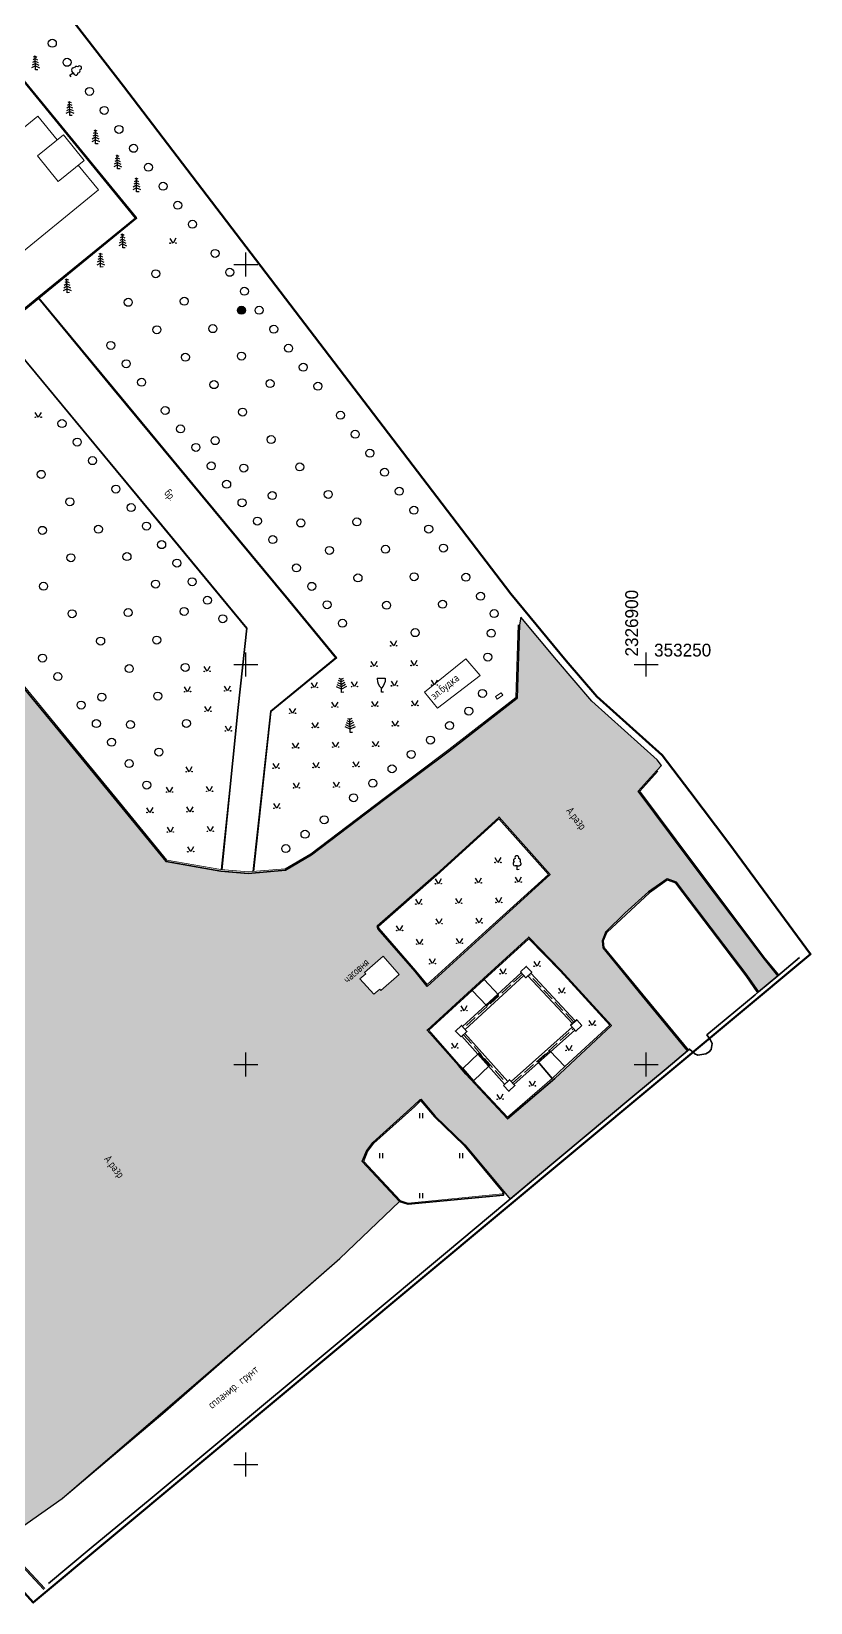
# Model space of a CAD drawing. Header units: millimetres. Extents: x 2326659 to 2326921, y 353133 to 353431.
# Drawn here: x 2326823.2 to 2326920.6, y 353132.7 to 353329.1 of the extents above; entities that cross this region are included whole.
import ezdxf
from ezdxf.enums import TextEntityAlignment as Align

# ---------------------------------------------------------------- set-up
doc = ezdxf.new("R2010")
doc.units = ezdxf.units.MM
doc.linetypes.add('g_03x1', pattern=[4, 3, -1])
for name, color, linetype in [('03_Здания и строения', 7, 'Continuous'), ('06_Инженерно-технические сооружения', 7, 'Continuous'), ('10_Границы покрытий и угодий', 7, 'Continuous'), ('13_Растительность', 7, 'Continuous'), ('14_Ограждения', 7, 'Continuous'), ('44_Крышки колодцев', 7, 'Continuous'), ('pl_Планшетная_сетка', 7, 'Continuous')]:
    doc.layers.add(name, color=color, linetype=linetype)
doc.layers.add('0_ГРАНИЦЫ ПРОЕКТИРОВАНИЯ_Ном._пера__44', color=7, linetype='Continuous', lineweight=60, true_color=0x029e21)
doc.styles.add('LIKE11', font='bm431.shx')
doc.styles.add('pragmai.shx', font='pragmai.shx')
doc.styles.add('Р_Р_Р_Р_Р_Р_Р_Р__Р_Р_Р_Р_Р__5', font='GOST type A')

# ---------------------------------------------------------------- blocks, each defined once
blk = doc.blocks.new('g_117')
h = blk.add_hatch(color=255)
h.paths.add_polyline_path([(-0.6, 0.7), (0.7, -0.6, 0.177899), (0.93, 0, 0.639215)])
h.paths.add_polyline_path([(-0.7, 0.6, 0.177899), (-0.93, 0, 0.639215), (0.6, -0.7)])
at = {"color": 0, "flags": 128}
blk.add_lwpolyline([(0.71, -0.71), (-0.71, 0.71)], dxfattribs=at)
at = {"color": 0}
blk.add_circle((0, 0), 1, dxfattribs=at)
at = {"style": 'LIKE11', "flags": 8}
for tag, height, p in [('Номер', 1.6, (0, 2.5)), ('Текст', 2, (1.78, 0.2)), ('Отметка кольца люка', 1.6, (0, -2)), ('Отметка земли (возле него)', 1.6, (0, -4)), ('Верх прокладки', 1.6, (0, -6)), ('Низ прокладки', 1.6, (0, -8))]:
    blk.add_attdef(tag, text='', height=height, dxfattribs=at).set_placement(p, align=Align.MIDDLE_LEFT)
blk = doc.blocks.new('BL_333')
at = {"color": 0}
for p, q in [((-1.5, 0), (1.5, 0)), ((0, -1.5), (0, 1.5))]:
    blk.add_line(p, q, dxfattribs=at)

msp = doc.modelspace()

# ---------------------------------------------------------------- hatches: boundary and pattern name
at = {"lineweight": 35, "transparency": 33554559}
h = msp.add_hatch(color=8, dxfattribs=at)
h.dxf.hatch_style = 1
h.paths.add_polyline_path([(2326787.22, 353175), (2326819.42, 353140.39), (2326827.05, 353145.75), (2326850.68, 353166.07), (2326861.72, 353175.77), (2326869.21, 353182.86), (2326864.54, 353187.86), (2326865.12, 353189.24), (2326865.88, 353190.27), (2326870.99, 353194.86), (2326871.74, 353195.58), (2326871.91, 353195.64), (2326873.67, 353193.56), (2326877.37, 353189.98), (2326882.25, 353184.11), (2326883.01, 353183.18), (2326886.17, 353185.82), (2326898.33, 353195.99), (2326902.53, 353199.47), (2326905.19, 353201.72), (2326894.62, 353214.57), (2326894.55, 353215.46), (2326895.01, 353216.63), (2326897.35, 353218.92), (2326900.32, 353221.6), (2326902.63, 353223.21), (2326903.77, 353222.79), (2326905.18, 353220.9), (2326912.6, 353211.18), (2326914.05, 353209.07), (2326916.47, 353211.1), (2326914.78, 353213.17), (2326907.51, 353222.79), (2326905.13, 353225.97), (2326899.02, 353234.17), (2326901.34, 353236.75), (2326901.91, 353237.39), (2326901.38, 353238.09), (2326893.24, 353245.43), (2326888.8, 353250.59), (2326884.37, 353255.93), (2326884.18, 353254.94), (2326883.89, 353245.78), (2326875.46, 353239.23), (2326867.37, 353233.15), (2326858.21, 353226.19), (2326854.97, 353224.3), (2326850.32, 353223.89), (2326846.86, 353224.18), (2326840.03, 353225.37), (2326826.77, 353241.57), (2326819.4, 353250.55), (2326811.12, 353260.7), (2326799.16, 353275.16), (2326792.19, 353283.6), (2326784.18, 353293.43), (2326777.97, 353301.35), (2326773.5, 353306.96), (2326766.51, 353315.64), (2326754.87, 353329.45), (2326754.96, 353342.09), (2326755.23, 353342.91), (2326755.07, 353345.92), (2326755.1, 353349.53), (2326765.66, 353357.53), (2326782.65, 353370.59), (2326798.45, 353366.11), (2326799.98, 353365.9), (2326799.69, 353366.51), (2326798.53, 353366.43), (2326789.03, 353369.62), (2326782.33, 353371.22), (2326775.23, 353366.1), (2326769.91, 353361.9), (2326754.34, 353349.64), (2326753.3, 353334.94), (2326750.03, 353331.41), (2326742.83, 353325.13), (2326729.43, 353313.97), (2326724.29, 353309.58), (2326713.92, 353300.37), (2326702.57, 353290.28), (2326691.66, 353280.34), (2326692.59, 353276.82), (2326692.97, 353278.42), (2326693.39, 353280.65), (2326698.11, 353284.87), (2326704.55, 353290.62), (2326710.09, 353295.47), (2326714.56, 353299.39), (2326725.07, 353308.63), (2326730.35, 353313.3), (2326732.52, 353315.14), (2326734.3, 353316.13), (2326737.01, 353316.29), (2326738.47, 353315.75), (2326740.51, 353314.46), (2326741.43, 353313.18), (2326749.84, 353302.22), (2326757.26, 353292.6), (2326765.92, 353281.64), (2326778, 353266.29), (2326782.17, 353260.63), (2326805.21, 353231.17), (2326813.82, 353220.22), (2326816.83, 353216.11), (2326819.57, 353211.87), (2326820.21, 353207.64), (2326819.96, 353203.75), (2326818.31, 353200.85), (2326811.9, 353195.28), (2326809.41, 353193.12), (2326804.53, 353188.86), (2326801.58, 353186.11), (2326795.74, 353181.21), (2326792.42, 353178.54)])
h.paths.add_polyline_path([(2326872.64, 353209.77), (2326871.14, 353211.61), (2326866.52, 353216.92), (2326866.42, 353217.3), (2326873.77, 353223.77), (2326881.63, 353230.93), (2326888.01, 353223.76), (2326880.09, 353216.55)], flags=16)
h.paths.add_polyline_path([(2326867.14, 353213.55), (2326869.16, 353211.24), (2326866.87, 353209.25), (2326866.73, 353209.42), (2326865.97, 353208.79), (2326864.25, 353210.73), (2326864.98, 353211.34), (2326864.84, 353211.5)], flags=16)
h.paths.add_polyline_path([(2326878.17, 353209.36), (2326879.68, 353210.75), (2326885.35, 353215.93), (2326889.37, 353211.81), (2326895.67, 353204.89), (2326888.62, 353198.24), (2326882.69, 353193.21), (2326877.5, 353198.8), (2326876.55, 353199.87), (2326872.64, 353204.31)], flags=16)

# ---------------------------------------------------------------- linework, layer by layer
at = {"color": 0, "lineweight": 30, "elevation": 118.67, "flags": 128}
msp.add_lwpolyline([(2326819.42, 353140.39), (2326827.05, 353145.75), (2326850.68, 353166.07), (2326861.72, 353175.77), (2326869.21, 353182.86), (2326864.54, 353187.86), (2326865.12, 353189.24), (2326865.88, 353190.27), (2326870.99, 353194.86), (2326871.74, 353195.58), (2326871.91, 353195.64), (2326873.67, 353193.56), (2326877.37, 353189.98), (2326882.25, 353184.11), (2326883.01, 353183.18), (2326886.17, 353185.82), (2326898.33, 353195.99), (2326902.53, 353199.47), (2326905.19, 353201.72), (2326894.62, 353214.57), (2326894.55, 353215.46), (2326895.01, 353216.63), (2326897.35, 353218.92), (2326900.32, 353221.6), (2326902.63, 353223.21), (2326903.77, 353222.79), (2326905.18, 353220.9), (2326912.6, 353211.18), (2326914.05, 353209.07), (2326916.47, 353211.1), (2326914.78, 353213.17), (2326907.51, 353222.79), (2326905.13, 353225.97), (2326899.02, 353234.17), (2326901.34, 353236.75), (2326901.91, 353237.39), (2326901.38, 353238.09), (2326893.24, 353245.43), (2326888.8, 353250.59), (2326884.37, 353255.93), (2326884.18, 353254.94), (2326883.89, 353245.78), (2326875.46, 353239.23), (2326867.37, 353233.15), (2326858.21, 353226.19), (2326854.97, 353224.3), (2326850.32, 353223.89), (2326846.86, 353224.18), (2326840.03, 353225.37), (2326826.77, 353241.57), (2326819.4, 353250.55)], dxfattribs=at)
at = {"flags": 128}
msp.add_lwpolyline([(2326819.42, 353140.39), (2326827.05, 353145.75), (2326839.63, 353156.38), (2326861.72, 353175.77), (2326869.21, 353182.86), (2326864.54, 353187.86), (2326865.12, 353189.24), (2326865.88, 353190.27), (2326870.99, 353194.86), (2326871.74, 353195.58), (2326871.91, 353195.64), (2326873.67, 353193.56), (2326877.37, 353189.98), (2326882.25, 353184.11), (2326883.01, 353183.18)], dxfattribs=at)
at = {"layer": '03_Здания и строения', "color": 7, "linetype": 'Continuous', "lineweight": 20, "ltscale": 0.5, "elevation": 118.87, "flags": 128}
msp.add_lwpolyline([(2326872.3, 353246.55), (2326873.93, 353244.55), (2326879.27, 353248.61), (2326877.49, 353250.7)], close=True, dxfattribs=at)
at = {"layer": '03_Здания и строения', "color": 7, "linetype": 'Continuous', "lineweight": 20, "ltscale": 0.5, "elevation": 119.14, "flags": 128}
msp.add_lwpolyline([(2326881.18, 353246), (2326881.38, 353245.66), (2326882.11, 353246.16), (2326881.91, 353246.47), (2326881.18, 353246)], dxfattribs=at)
at = {"layer": '03_Здания и строения', "color": 7, "linetype": 'Continuous', "lineweight": 20, "ltscale": 0.5}
msp.add_polyline3d([(2326867.14, 353213.55, 119.85), (2326869.16, 353211.24, 119.74), (2326866.87, 353209.25, 119.42), (2326866.73, 353209.42, 119.33), (2326865.97, 353208.79, 118.94), (2326864.25, 353210.73, 118.99), (2326864.98, 353211.34, 119.43), (2326864.84, 353211.5, 119.53), (2326867.14, 353213.55, 119.85)], dxfattribs=at)
at = {"layer": '06_Инженерно-технические сооружения', "color": 7, "linetype": 'Continuous', "lineweight": 20, "ltscale": 0.5, "flags": 128}
for points, elevation in [([(2326884, 353254.95), (2326883.71, 353245.87), (2326875.35, 353239.37), (2326867.26, 353233.29), (2326858.1, 353226.34), (2326854.91, 353224.48), (2326850.3, 353224.07), (2326846.89, 353224.36), (2326840.13, 353225.54), (2326833.83, 353233.26), (2326826.91, 353241.68), (2326819.54, 353250.66), (2326811.26, 353260.81), (2326799.08, 353275.48), (2326791.81, 353284.48), (2326784.4, 353293.41), (2326778.11, 353301.46), (2326773.64, 353307.07), (2326766.65, 353315.75), (2326758.81, 353325.1), (2326755.05, 353329.52)], 118.9), ([(2326784.18, 353293.43), (2326792.71, 353300.37), (2326800.98, 353307.13), (2326804.46, 353309.98), (2326809.19, 353313.84), (2326821.56, 353323.91), (2326836.33, 353305.86), (2326836.38, 353305.8), (2326824.13, 353295.74), (2326819.32, 353291.79), (2326819.26, 353291.74), (2326799.17, 353275.37)], 119.36), ([(2326851.01, 353224.13), (2326853.18, 353244.14), (2326861.37, 353250.82), (2326855.36, 353258.12), (2326844.4, 353271.34), (2326833.45, 353284.57), (2326824.19, 353295.79)], 118.83), ([(2326819.26, 353291.74), (2326850.06, 353254.51), (2326846.9, 353224.36)], 119.19), ([(2326901.45, 353236.65), (2326899.22, 353234.16), (2326906.09, 353224.94), (2326914.9, 353213.26), (2326916.59, 353211.2)], 118.91), ([(2326872.66, 353209.99), (2326879.99, 353216.66), (2326887.8, 353223.77), (2326881.62, 353230.72), (2326873.87, 353223.66), (2326866.59, 353217.25), (2326866.66, 353216.99), (2326871.25, 353211.71), (2326872.66, 353209.99)], 118.89), ([(2326905.31, 353201.82), (2326894.77, 353214.63), (2326894.7, 353215.44), (2326895.14, 353216.54), (2326900.41, 353221.48), (2326902.65, 353223.04), (2326903.68, 353222.66), (2326912.48, 353211.09), (2326913.93, 353208.97)], 118.82), ([(2326882.7, 353193.42), (2326888.26, 353198.27), (2326889.85, 353199.74), (2326895.46, 353204.9), (2326889.26, 353211.71), (2326885.34, 353215.72), (2326879.78, 353210.64), (2326878.27, 353209.25), (2326872.85, 353204.3), (2326876.66, 353199.97), (2326877.1, 353199.5), (2326878.46, 353197.98), (2326882.7, 353193.42)], 118.99), ([(2326864.72, 353187.89), (2326865.25, 353189.17), (2326865.99, 353190.17), (2326871.09, 353194.75), (2326871.82, 353195.45), (2326871.86, 353195.46), (2326873.56, 353193.46), (2326877.26, 353189.88), (2326882.09, 353184.06), (2326882.06, 353183.82), (2326870.28, 353182.69), (2326869.29, 353182.99), (2326864.72, 353187.89)], 118.7)]:
    msp.add_lwpolyline(points, dxfattribs=dict(at, elevation=elevation))
msp.add_lwpolyline([(2326829.06, 353312.41), (2326831.57, 353309.35), (2326820.4, 353300.16), (2326812.8, 353309.43), (2326824.03, 353318.55), (2326826.44, 353315.57)], dxfattribs=at)
msp.add_lwpolyline([(2326827.21, 353316.19), (2326823.97, 353313.57), (2326826.56, 353310.38), (2326829.79, 353313)], close=True, dxfattribs=at)
at = {"layer": '0_ГРАНИЦЫ ПРОЕКТИРОВАНИЯ_Ном._пера__44', "color": 104, "lineweight": 60, "true_color": 0x029e21, "flags": 128}
msp.add_lwpolyline([(2326801.71, 353364.87), (2326834.71, 353322.27), (2326883.09, 353258.82), (2326890.01, 353250.45), (2326893.86, 353246.02), (2326902.03, 353238.65), (2326905.46, 353234.13), (2326910.36, 353227.66), (2326920.55, 353213.8), (2326823.43, 353132.75), (2326810.73, 353146.85)], dxfattribs=at)
at = {"layer": '10_Границы покрытий и угодий', "color": 7, "linetype": 'Continuous', "lineweight": 35, "ltscale": 0.5, "elevation": 118.67, "flags": 128}
msp.add_lwpolyline([(2326781.85, 353260.76), (2326777.86, 353266.18), (2326765.78, 353281.53), (2326757.12, 353292.49), (2326749.7, 353302.11), (2326741.29, 353313.07), (2326740.38, 353314.33), (2326738.39, 353315.59), (2326736.99, 353316.11), (2326734.35, 353315.95), (2326732.62, 353314.99), (2326730.27, 353312.99), (2326725.19, 353308.5), (2326714.68, 353299.25), (2326703.33, 353289.31), (2326693.56, 353280.56), (2326693.15, 353278.43), (2326693.61, 353276.78), (2326694.78, 353275.02), (2326697.64, 353271.74), (2326778, 353184.9), (2326824.88, 353134.52)], dxfattribs=at)
at = {"layer": '10_Границы покрытий и угодий', "color": 7, "linetype": 'Continuous', "lineweight": 35, "ltscale": 0.5}
for points in [[(2326754.87, 353329.45, 119.52), (2326758.67, 353324.98, 119.5), (2326766.51, 353315.64, 119.35), (2326773.5, 353306.96, 119.28), (2326777.97, 353301.35, 119.28), (2326784.18, 353293.43, 119.36), (2326792.19, 353283.6, 119.32), (2326799.16, 353275.16, 119.31), (2326811.12, 353260.7, 118.91), (2326819.4, 353250.55, 118.86), (2326826.77, 353241.57, 118.74), (2326833.69, 353233.15, 118.7), (2326840.03, 353225.37, 118.7), (2326846.86, 353224.18, 118.83), (2326850.3, 353223.89, 118.89), (2326854.97, 353224.3, 0), (2326858.2, 353226.19, 118.75), (2326867.37, 353233.15, 118.84), (2326875.46, 353239.23, 118.89), (2326883.89, 353245.78, 118.97), (2326884.18, 353254.94, 118.9)], [(2326784.4, 353293.41, 119.34), (2326792.8, 353300.25, 119.25), (2326801.05, 353306.99, 119.21), (2326809.59, 353313.93, 119.13), (2326821.55, 353323.75, 119.11), (2326828.47, 353315.27, 119.18), (2326836.23, 353305.81, 119.1), (2326824.15, 353295.94, 119.18), (2326808.43, 353283.09, 119.26), (2326799.08, 353275.48, 119.25), (2326791.81, 353284.48, 119.34), (2326784.4, 353293.41, 119.34)], [(2326824.75, 353134.4, 118.67), (2326777.87, 353184.78, 118.67), (2326697.51, 353271.62, 118.67), (2326694.63, 353274.92, 118.67), (2326693.45, 353276.71, 118.67), (2326692.97, 353278.42, 118.67), (2326693.39, 353280.65, 118.32), (2326703.21, 353289.44, 118.5), (2326714.56, 353299.39, 118.72), (2326725.07, 353308.63, 118.98), (2326730.15, 353313.13, 119.14), (2326732.52, 353315.14, 119.23), (2326734.3, 353316.13, 119.26), (2326737.01, 353316.29, 119.4), (2326738.47, 353315.75, 119.33), (2326740.51, 353314.46, 119.33), (2326741.43, 353313.18, 119.29), (2326749.84, 353302.22, 119.18), (2326757.26, 353292.6, 119.07), (2326765.92, 353281.64, 118.99), (2326778, 353266.29, 118.71), (2326782, 353260.87, 118.67)], [(2326824.13, 353295.74, 119.14), (2326833.39, 353284.52, 118.97), (2326844.34, 353271.29, 118.92), (2326855.3, 353258.07, 118.9), (2326861.26, 353250.83, 119.02), (2326853.1, 353244.18, 118.96), (2326850.93, 353224.13, 118.83)], [(2326819.32, 353291.79, 119.19), (2326828.13, 353281.12, 118.99), (2326839.47, 353267.45, 118.9), (2326850.14, 353254.54, 118.92), (2326849.04, 353244.62, 118.93), (2326846.98, 353224.35, 118.9)], [(2326901.34, 353236.75, 118.91), (2326899.02, 353234.17, 118.82), (2326905.13, 353225.97, 118.75), (2326907.51, 353222.79, 118.71), (2326914.78, 353213.17, 118.67), (2326916.47, 353211.1, 118.68), (2326914.05, 353209.07, 118.69), (2326912.6, 353211.18, 118.71), (2326905.18, 353220.9, 118.77), (2326903.77, 353222.79, 118.79), (2326902.63, 353223.21, 118.82), (2326900.32, 353221.6, 118.84), (2326897.35, 353218.92, 118.84), (2326895.01, 353216.63, 118.85), (2326894.55, 353215.46, 118.82), (2326894.62, 353214.57, 118.75), (2326899.56, 353208.54, 118.67), (2326905.19, 353201.72, 118.82)], [(2326872.64, 353209.77, 118.99), (2326871.14, 353211.61, 118.94), (2326866.52, 353216.92, 118.86), (2326866.42, 353217.3, 118.89), (2326873.77, 353223.77, 118.95), (2326881.63, 353230.93, 118.95), (2326888.01, 353223.76, 118.87), (2326880.09, 353216.55, 118.98), (2326872.64, 353209.77, 118.99)], [(2326878.17, 353209.36, 118.97), (2326879.68, 353210.75, 118.99), (2326885.35, 353215.93, 118.97), (2326889.37, 353211.81, 118.83), (2326895.67, 353204.89, 118.82), (2326888.62, 353198.24, 118.87), (2326882.69, 353193.21, 118.89), (2326877.5, 353198.8, 118.89), (2326876.55, 353199.87, 118.88), (2326872.64, 353204.31, 118.99), (2326878.17, 353209.36, 118.97)], [(2326825.33, 353135.13, 117.78), (2326830.68, 353139.58, 117.85), (2326838.03, 353145.66, 118.03), (2326845.49, 353151.87, 118.22), (2326856.66, 353161.15, 118.53), (2326864.16, 353167.41, 118.75), (2326874.94, 353176.43, 118.91), (2326886.17, 353185.82, 118.97), (2326898.33, 353195.99, 118.89), (2326902.53, 353199.47, 118.84), (2326905.19, 353201.72, 118.82), (2326905.44, 353201.93, 118.82), (2326906.09, 353201.33, 118.78), (2326906.48, 353201.19, 118.86), (2326907.46, 353201.33, 0), (2326907.9, 353201.57, 0), (2326908.14, 353201.87, 0), (2326908.25, 353202.61, 118.87), (2326908.01, 353203.11, 118.8), (2326907.61, 353203.69, 118.81), (2326913.64, 353208.73, 118.79), (2326914.05, 353209.07, 118.69), (2326916.47, 353211.1, 118.68), (2326919.18, 353213.36, 118.89)], [(2326884.3, 353211.57, 119), (2326885.03, 353212.26, 119.03), (2326885.71, 353211.53, 118.93), (2326884.97, 353210.85, 118.95), (2326884.3, 353211.57, 119)], [(2326878.27, 353209.26, 118.99), (2326880.11, 353207.35, 119.03), (2326881.56, 353208.69, 119.03), (2326879.78, 353210.64, 118.99), (2326878.27, 353209.26, 118.99)], [(2326876.88, 353203.45, 118.97), (2326876.18, 353204.18, 119.03), (2326876.95, 353204.88, 119), (2326877.62, 353204.13, 119.01), (2326876.88, 353203.45, 118.97)], [(2326891.96, 353204.88, 119), (2326891.23, 353204.16, 119.01), (2326890.56, 353204.9, 119), (2326891.33, 353205.59, 118.98), (2326891.96, 353204.88, 119)], [(2326879.1, 353201.4, 119.04), (2326880.45, 353199.88, 119.05), (2326878.46, 353197.98, 118.96), (2326877.1, 353199.5, 118.99), (2326879.1, 353201.4, 119.04)], [(2326888.26, 353198.27, 119), (2326889.85, 353199.74, 118.98), (2326887.96, 353201.7, 119.04), (2326886.47, 353200.37, 119.02), (2326888.26, 353198.27, 119)], [(2326882.19, 353197.39, 119.08), (2326882.86, 353196.66, 119.11), (2326883.61, 353197.36, 119.07), (2326882.95, 353198.1, 119), (2326882.19, 353197.39, 119.08)], [(2326877.37, 353189.98, 118.86), (2326873.67, 353193.56, 118.88), (2326871.91, 353195.64, 118.9), (2326871.74, 353195.58, 118.89), (2326870.99, 353194.86, 118.91), (2326865.88, 353190.27, 118.95), (2326865.12, 353189.24, 118.71), (2326864.54, 353187.86, 118.7), (2326869.21, 353182.86, 118.86), (2326870.27, 353182.54, 118.88), (2326882.19, 353183.68, 118.95), (2326882.25, 353184.11, 118.95), (2326877.37, 353189.98, 118.86)]]:
    msp.add_polyline3d(points, dxfattribs=at)
at = {"layer": '13_Растительность', "ltscale": 0.5}
for p, q in [((2326823.68, 353326.03), (2326823.48, 353325.92)), ((2326823.68, 353326.03), (2326823.88, 353325.93)), ((2326823.7, 353324.83), (2326823.22, 353324.57)), ((2326823.7, 353325.13), (2326823.29, 353324.91)), ((2326823.69, 353325.43), (2326823.35, 353325.25)), ((2326823.69, 353325.73), (2326823.42, 353325.59)), ((2326823.69, 353325.73), (2326823.96, 353325.6)), ((2326823.69, 353325.43), (2326824.04, 353325.26)), ((2326823.7, 353325.13), (2326824.12, 353324.93)), ((2326823.7, 353324.83), (2326824.2, 353324.59)), ((2326827.98, 353320.03), (2326827.71, 353319.89)), ((2326827.97, 353320.33), (2326827.77, 353320.23)), ((2326827.97, 353320.33), (2326828.17, 353320.24)), ((2326827.98, 353320.03), (2326828.25, 353319.9)), ((2326828, 353319.13), (2326827.51, 353318.88)), ((2326827.99, 353319.43), (2326827.58, 353319.22)), ((2326827.98, 353319.73), (2326827.64, 353319.55)), ((2326827.98, 353319.73), (2326828.33, 353319.57)), ((2326827.99, 353319.43), (2326828.41, 353319.23)), ((2326828, 353319.13), (2326828.49, 353318.9)), ((2326831.21, 353316.2), (2326830.87, 353316.02)), ((2326831.2, 353316.5), (2326830.94, 353316.36)), ((2326831.2, 353316.8), (2326831, 353316.69)), ((2326831.2, 353316.8), (2326831.4, 353316.7)), ((2326831.2, 353316.5), (2326831.48, 353316.37)), ((2326831.21, 353316.2), (2326831.56, 353316.03)), ((2326831.22, 353315.6), (2326830.74, 353315.34)), ((2326831.22, 353315.9), (2326830.8, 353315.68)), ((2326831.22, 353315.9), (2326831.64, 353315.7)), ((2326831.22, 353315.6), (2326831.72, 353315.36)), ((2326833.97, 353312.44), (2326833.49, 353312.19)), ((2326833.96, 353312.74), (2326833.55, 353312.53)), ((2326833.96, 353313.04), (2326833.62, 353312.86)), ((2326833.95, 353313.34), (2326833.68, 353313.2)), ((2326833.95, 353313.64), (2326833.75, 353313.54)), ((2326833.95, 353313.64), (2326834.15, 353313.55)), ((2326833.95, 353313.34), (2326834.23, 353313.21)), ((2326833.96, 353313.04), (2326834.3, 353312.88)), ((2326833.96, 353312.74), (2326834.38, 353312.54)), ((2326833.97, 353312.44), (2326834.46, 353312.21)), ((2326836.33, 353310.2), (2326835.99, 353310.02)), ((2326836.32, 353310.5), (2326836.05, 353310.35)), ((2326836.32, 353310.8), (2326836.12, 353310.69)), ((2326836.32, 353310.8), (2326836.52, 353310.7)), ((2326836.32, 353310.5), (2326836.6, 353310.37)), ((2326836.33, 353310.2), (2326836.68, 353310.03)), ((2326836.34, 353309.6), (2326835.86, 353309.34)), ((2326836.33, 353309.9), (2326835.92, 353309.68)), ((2326836.33, 353309.9), (2326836.75, 353309.7)), ((2326836.34, 353309.6), (2326836.83, 353309.36)), ((2326834.6, 353302.58), (2326834.12, 353302.32)), ((2326834.6, 353302.88), (2326834.18, 353302.66)), ((2326834.59, 353303.18), (2326834.25, 353303)), ((2326834.58, 353303.48), (2326834.31, 353303.34)), ((2326834.58, 353303.78), (2326834.38, 353303.67)), ((2326834.58, 353303.78), (2326834.78, 353303.68)), ((2326834.58, 353303.48), (2326834.86, 353303.35)), ((2326834.59, 353303.18), (2326834.94, 353303.01)), ((2326834.6, 353302.88), (2326835.02, 353302.68)), ((2326834.6, 353302.58), (2326835.09, 353302.34)), ((2326831.85, 353300.48), (2326831.43, 353300.27)), ((2326831.84, 353300.78), (2326831.5, 353300.61)), ((2326831.83, 353301.08), (2326831.56, 353300.94)), ((2326831.83, 353301.38), (2326831.63, 353301.28)), ((2326831.83, 353301.38), (2326832.03, 353301.29)), ((2326831.83, 353301.08), (2326832.11, 353300.95)), ((2326831.84, 353300.78), (2326832.19, 353300.62)), ((2326831.85, 353300.48), (2326832.27, 353300.28)), ((2326831.85, 353300.18), (2326831.37, 353299.93)), ((2326831.85, 353300.18), (2326832.34, 353299.95)), ((2326827.66, 353296.97), (2326827.18, 353296.72)), ((2326827.66, 353297.27), (2326827.25, 353297.05)), ((2326827.65, 353297.57), (2326827.31, 353297.39)), ((2326827.64, 353297.87), (2326827.38, 353297.73)), ((2326827.64, 353298.17), (2326827.44, 353298.06)), ((2326827.64, 353298.17), (2326827.84, 353298.07)), ((2326827.64, 353297.87), (2326827.92, 353297.74)), ((2326827.65, 353297.57), (2326828, 353297.4)), ((2326827.66, 353297.27), (2326828.08, 353297.07)), ((2326827.66, 353296.97), (2326828.16, 353296.73))]:
    msp.add_line(p, q, dxfattribs=at)
at = {"layer": '13_Растительность', "ltscale": 0.5, "flags": 128}
for points in [[(2326824.01, 353324.33), (2326823.71, 353324.33), (2326823.68, 353326.08)], [(2326828.02, 353323.66), (2326828.41, 353323.96)], [(2326828.41, 353323.96), (2326828.26, 353324.17)], [(2326828.41, 353323.96), (2326828.57, 353323.76)], [(2326828.17, 353323.46), (2326828.02, 353323.66)], [(2326828.31, 353318.64), (2326828.01, 353318.63), (2326827.97, 353320.38)], [(2326831.53, 353315.1), (2326831.23, 353315.1), (2326831.2, 353316.85)], [(2326834.28, 353311.95), (2326833.98, 353311.94), (2326833.94, 353313.69)], [(2326836.65, 353309.1), (2326836.35, 353309.1), (2326836.32, 353310.85)], [(2326834.91, 353302.08), (2326834.61, 353302.08), (2326834.58, 353303.83)], [(2326841.25, 353303.28), (2326840.9, 353302.67), (2326840.53, 353303.26)], [(2326832.16, 353299.69), (2326831.86, 353299.68), (2326831.83, 353301.43)], [(2326827.97, 353296.48), (2326827.67, 353296.47), (2326827.64, 353298.22)], [(2326824.42, 353281.52), (2326824.07, 353280.91), (2326823.69, 353281.5)], [(2326868.82, 353252.94), (2326868.47, 353252.34), (2326868.09, 353252.93)], [(2326845.51, 353249.76), (2326845.16, 353249.15), (2326844.79, 353249.74)], [(2326866.37, 353250.39), (2326866.02, 353249.79), (2326865.64, 353250.38)], [(2326871.37, 353250.49), (2326871.02, 353249.89), (2326870.64, 353250.48)], [(2326848.06, 353247.31), (2326847.71, 353246.7), (2326847.34, 353247.3)], [(2326858.92, 353247.74), (2326858.57, 353247.14), (2326858.19, 353247.73)], [(2326862.46, 353247.5), (2326861.93, 353247.22), (2326861.4, 353247.48)], [(2326862.36, 353247.75), (2326861.93, 353247.52), (2326861.49, 353247.73)], [(2326862.26, 353248), (2326861.92, 353247.82), (2326861.58, 353247.99)], [(2326862.16, 353248.25), (2326861.91, 353248.12), (2326861.66, 353248.24)], [(2326862.25, 353246.53), (2326861.95, 353246.52), (2326861.91, 353248.27)], [(2326863.92, 353247.84), (2326863.57, 353247.24), (2326863.19, 353247.83)], [(2326866.41, 353248.29), (2326867.41, 353248.31)], [(2326868.92, 353247.94), (2326868.57, 353247.34), (2326868.19, 353247.93)], [(2326873.92, 353248.04), (2326873.57, 353247.44), (2326873.19, 353248.03)], [(2326843.06, 353247.21), (2326842.71, 353246.6), (2326842.34, 353247.2)], [(2326862.56, 353247.25), (2326861.94, 353246.92), (2326861.31, 353247.22)], [(2326866.47, 353245.39), (2326866.12, 353244.79), (2326865.74, 353245.38)], [(2326866.94, 353246.55), (2326866.93, 353247.05)], [(2326867.19, 353246.55), (2326866.94, 353246.55)], [(2326871.47, 353245.49), (2326871.12, 353244.89), (2326870.74, 353245.48)], [(2326845.61, 353244.76), (2326845.26, 353244.15), (2326844.89, 353244.75)], [(2326856.19, 353244.51), (2326855.84, 353243.91), (2326855.47, 353244.5)], [(2326861.47, 353245.29), (2326861.12, 353244.69), (2326860.74, 353245.28)], [(2326848.16, 353242.31), (2326847.81, 353241.7), (2326847.44, 353242.3)], [(2326859.02, 353242.74), (2326858.67, 353242.14), (2326858.29, 353242.73)], [(2326863.64, 353242.23), (2326863.02, 353241.91), (2326862.39, 353242.21)], [(2326863.54, 353242.48), (2326863.01, 353242.21), (2326862.48, 353242.46)], [(2326863.44, 353242.74), (2326863.01, 353242.51), (2326862.57, 353242.72)], [(2326863.34, 353242.98), (2326863, 353242.81), (2326862.66, 353242.97)], [(2326863.24, 353243.24), (2326863, 353243.11), (2326862.74, 353243.23)], [(2326863.33, 353241.51), (2326863.03, 353241.51), (2326862.99, 353243.26)], [(2326869.02, 353242.94), (2326868.67, 353242.34), (2326868.29, 353242.93)], [(2326856.57, 353240.19), (2326856.22, 353239.59), (2326855.84, 353240.18)], [(2326861.57, 353240.29), (2326861.22, 353239.69), (2326860.84, 353240.28)], [(2326866.57, 353240.39), (2326866.22, 353239.79), (2326865.84, 353240.38)], [(2326854.12, 353237.64), (2326853.77, 353237.04), (2326853.4, 353237.63)], [(2326859.12, 353237.74), (2326858.77, 353237.14), (2326858.39, 353237.73)], [(2326864.12, 353237.84), (2326863.77, 353237.24), (2326863.39, 353237.83)], [(2326843.26, 353237.21), (2326842.91, 353236.6), (2326842.54, 353237.2)], [(2326840.82, 353234.66), (2326840.47, 353234.05), (2326840.09, 353234.65)], [(2326845.81, 353234.76), (2326845.46, 353234.15), (2326845.09, 353234.75)], [(2326856.67, 353235.19), (2326856.32, 353234.59), (2326855.94, 353235.18)], [(2326861.67, 353235.29), (2326861.32, 353234.69), (2326860.94, 353235.28)], [(2326838.37, 353232.11), (2326838.02, 353231.5), (2326837.64, 353232.1)], [(2326843.36, 353232.21), (2326843.02, 353231.6), (2326842.64, 353232.2)], [(2326854.22, 353232.64), (2326853.87, 353232.04), (2326853.5, 353232.63)], [(2326840.92, 353229.66), (2326840.57, 353229.05), (2326840.19, 353229.65)], [(2326845.91, 353229.76), (2326845.56, 353229.16), (2326845.19, 353229.75)], [(2326843.46, 353227.21), (2326843.12, 353226.61), (2326842.74, 353227.2)], [(2326881.85, 353225.86), (2326881.5, 353225.25), (2326881.13, 353225.85)], [(2326883.89, 353224.85), (2326883.64, 353224.84)], [(2326883.89, 353224.85), (2326884.15, 353224.85)], [(2326883.9, 353224.35), (2326883.89, 353224.85)], [(2326884.15, 353224.36), (2326883.9, 353224.35)], [(2326874.4, 353223.21), (2326874.05, 353222.6), (2326873.68, 353223.2)], [(2326879.4, 353223.31), (2326879.05, 353222.71), (2326878.68, 353223.3)], [(2326884.4, 353223.41), (2326884.05, 353222.81), (2326883.68, 353223.4)], [(2326871.95, 353220.66), (2326871.6, 353220.06), (2326871.23, 353220.65)], [(2326876.95, 353220.76), (2326876.6, 353220.16), (2326876.23, 353220.75)], [(2326881.95, 353220.86), (2326881.6, 353220.26), (2326881.23, 353220.85)], [(2326874.5, 353218.21), (2326874.15, 353217.61), (2326873.78, 353218.2)], [(2326879.5, 353218.31), (2326879.15, 353217.71), (2326878.78, 353218.3)], [(2326869.56, 353217.36), (2326869.21, 353216.75), (2326868.84, 353217.34)], [(2326872.05, 353215.66), (2326871.7, 353215.06), (2326871.33, 353215.65)], [(2326877.05, 353215.76), (2326876.7, 353215.16), (2326876.33, 353215.75)], [(2326873.67, 353213.22), (2326873.32, 353212.61), (2326872.95, 353213.2)], [(2326882.48, 353211.96), (2326882.13, 353211.35), (2326881.76, 353211.95)], [(2326886.73, 353212.9), (2326886.38, 353212.29), (2326886.01, 353212.88)], [(2326889.83, 353209.57), (2326889.48, 353208.96), (2326889.11, 353209.55)], [(2326877.62, 353207.33), (2326877.27, 353206.73), (2326876.9, 353207.32)], [(2326893.63, 353205.52), (2326893.28, 353204.91), (2326892.91, 353205.51)], [(2326876.45, 353202.68), (2326876.11, 353202.07), (2326875.73, 353202.67)], [(2326890.73, 353202.37), (2326890.38, 353201.76), (2326890, 353202.36)], [(2326882.12, 353196.28), (2326881.77, 353195.67), (2326881.4, 353196.26)], [(2326886.16, 353197.94), (2326885.81, 353197.33), (2326885.43, 353197.93)], [(2326871.72, 353193.3), (2326871.72, 353193.9)], [(2326872.12, 353193.3), (2326872.12, 353193.9)], [(2326866.72, 353188.3), (2326866.72, 353188.9)], [(2326867.12, 353188.3), (2326867.12, 353188.9)], [(2326876.72, 353188.3), (2326876.72, 353188.9)], [(2326877.12, 353188.3), (2326877.12, 353188.9)], [(2326871.72, 353183.3), (2326871.72, 353183.9)], [(2326872.12, 353183.3), (2326872.12, 353183.9)]]:
    msp.add_lwpolyline(points, dxfattribs=at)
for points in [[(2326866.41, 353248.29), (2326866.41, 353248.2, 0.220516), (2326866.93, 353247.05)], [(2326867.41, 353248.31), (2326867.41, 353248.22, -0.220516), (2326866.93, 353247.05)]]:
    msp.add_lwpolyline(points, format="xyb", dxfattribs=at)
at = {"layer": '13_Растительность', "ltscale": 0.5}
for centre, radius in [((2326825.82, 353327.65), 0.5), ((2326827.66, 353325.27), 0.5), ((2326830.47, 353321.64), 0.5), ((2326832.31, 353319.26), 0.5), ((2326834.15, 353316.89), 0.5), ((2326835.98, 353314.52), 0.5), ((2326837.82, 353312.15), 0.5), ((2326839.66, 353309.78), 0.5), ((2326841.49, 353307.4), 0.5), ((2326843.33, 353305.03), 0.5), ((2326840.54, 353302.66), 0.0375), ((2326841.26, 353302.68), 0.0375), ((2326846.15, 353301.39), 0.5), ((2326838.74, 353298.84), 0.5), ((2326847.98, 353299.02), 0.5), ((2326849.82, 353296.65), 0.5), ((2326835.31, 353295.27), 0.5), ((2326842.31, 353295.41), 0.5), ((2326851.66, 353294.28), 0.5), ((2326845.88, 353291.98), 0.5), ((2326838.88, 353291.84), 0.5), ((2326853.49, 353291.91), 0.5), ((2326833.13, 353289.89), 0.5), ((2326842.45, 353288.41), 0.5), ((2326849.45, 353288.55), 0.5), ((2326855.33, 353289.53), 0.5), ((2326835.05, 353287.59), 0.5), ((2326857.17, 353287.16), 0.5), ((2326836.97, 353285.28), 0.5), ((2326846.02, 353284.98), 0.5), ((2326853.02, 353285.12), 0.5), ((2326859, 353284.79), 0.5), ((2326823.7, 353280.9), 0.0375), ((2326824.43, 353280.92), 0.0375), ((2326839.92, 353281.75), 0.5), ((2326849.59, 353281.55), 0.5), ((2326861.82, 353281.15), 0.5), ((2326827.03, 353280.12), 0.5), ((2326841.84, 353279.44), 0.5), ((2326863.66, 353278.78), 0.5), ((2326828.93, 353277.8), 0.5), ((2326843.76, 353277.14), 0.5), ((2326846.16, 353277.98), 0.5), ((2326853.16, 353278.12), 0.5), ((2326865.49, 353276.41), 0.5), ((2326830.84, 353275.48), 0.5), ((2326845.68, 353274.83), 0.5), ((2326849.73, 353274.55), 0.5), ((2326856.73, 353274.69), 0.5), ((2326824.44, 353273.77), 0.5), ((2326847.6, 353272.53), 0.5), ((2326867.33, 353274.03), 0.5), ((2326833.76, 353271.93), 0.5), ((2326853.3, 353271.12), 0.5), ((2326860.3, 353271.26), 0.5), ((2326869.17, 353271.66), 0.5), ((2326828.01, 353270.34), 0.5), ((2326835.67, 353269.62), 0.5), ((2326849.52, 353270.22), 0.5), ((2326871, 353269.29), 0.5), ((2326824.58, 353266.77), 0.5), ((2326831.58, 353266.91), 0.5), ((2326837.58, 353267.3), 0.5), ((2326851.44, 353267.92), 0.5), ((2326856.87, 353267.69), 0.5), ((2326863.87, 353267.83), 0.5), ((2326872.84, 353266.92), 0.5), ((2326839.48, 353264.98), 0.5), ((2326853.36, 353265.61), 0.5), ((2326874.68, 353264.55), 0.5), ((2326828.15, 353263.35), 0.5), ((2326835.15, 353263.49), 0.5), ((2326841.39, 353262.67), 0.5), ((2326860.44, 353264.26), 0.5), ((2326867.44, 353264.4), 0.5), ((2326856.31, 353262.08), 0.5), ((2326864.01, 353260.83), 0.5), ((2326871.01, 353260.97), 0.5), ((2326877.49, 353260.91), 0.5), ((2326824.72, 353259.78), 0.5), ((2326838.72, 353260.06), 0.5), ((2326843.29, 353260.35), 0.5), ((2326858.23, 353259.77), 0.5), ((2326842.29, 353256.63), 0.5), ((2326845.2, 353258.03), 0.5), ((2326860.15, 353257.47), 0.5), ((2326867.58, 353257.4), 0.5), ((2326874.58, 353257.54), 0.5), ((2326879.33, 353258.54), 0.5), ((2326828.29, 353256.35), 0.5), ((2326835.29, 353256.49), 0.5), ((2326847.11, 353255.72), 0.5), ((2326862.07, 353255.16), 0.5), ((2326881.02, 353256.36), 0.5), ((2326831.86, 353252.92), 0.5), ((2326838.86, 353253.06), 0.5), ((2326871.15, 353253.98), 0.5), ((2326880.66, 353253.9), 0.5), ((2326824.6, 353250.81), 0.5), ((2326868.1, 353252.33), 0.0375), ((2326868.83, 353252.34), 0.0375), ((2326880.23, 353250.93), 0.5), ((2326835.43, 353249.49), 0.5), ((2326842.43, 353249.63), 0.5), ((2326865.65, 353249.78), 0.0375), ((2326866.38, 353249.79), 0.0375), ((2326870.65, 353249.88), 0.0375), ((2326871.38, 353249.89), 0.0375), ((2326826.51, 353248.49), 0.5), ((2326844.8, 353249.14), 0.0375), ((2326845.53, 353249.16), 0.0375), ((2326868.2, 353247.33), 0.0375), ((2326868.93, 353247.34), 0.0375), ((2326873.2, 353247.43), 0.0375), ((2326873.93, 353247.44), 0.0375), ((2326829.42, 353244.93), 0.5), ((2326832, 353245.92), 0.5), ((2326839, 353246.06), 0.5), ((2326842.35, 353246.6), 0.0375), ((2326843.08, 353246.61), 0.0375), ((2326847.35, 353246.7), 0.0375), ((2326848.08, 353246.71), 0.0375), ((2326858.21, 353247.13), 0.0375), ((2326858.93, 353247.14), 0.0375), ((2326863.21, 353247.23), 0.0375), ((2326863.93, 353247.24), 0.0375), ((2326879.56, 353246.38), 0.5), ((2326844.9, 353244.15), 0.0375), ((2326845.63, 353244.16), 0.0375), ((2326855.48, 353243.9), 0.0375), ((2326856.2, 353243.91), 0.0375), ((2326860.76, 353244.68), 0.0375), ((2326861.48, 353244.69), 0.0375), ((2326865.76, 353244.78), 0.0375), ((2326866.48, 353244.79), 0.0375), ((2326870.75, 353244.88), 0.0375), ((2326871.48, 353244.89), 0.0375), ((2326877.85, 353244.17), 0.5), ((2326831.32, 353242.61), 0.5), ((2326835.57, 353242.49), 0.5), ((2326842.57, 353242.63), 0.5), ((2326847.45, 353241.7), 0.0375), ((2326848.18, 353241.71), 0.0375), ((2326858.31, 353242.13), 0.0375), ((2326859.03, 353242.14), 0.0375), ((2326868.3, 353242.33), 0.0375), ((2326869.03, 353242.34), 0.0375), ((2326875.46, 353242.37), 0.5), ((2326833.23, 353240.29), 0.5), ((2326839.14, 353239.06), 0.5), ((2326855.86, 353239.58), 0.0375), ((2326856.58, 353239.59), 0.0375), ((2326860.86, 353239.68), 0.0375), ((2326861.58, 353239.69), 0.0375), ((2326865.86, 353239.78), 0.0375), ((2326866.58, 353239.79), 0.0375), ((2326873.06, 353240.56), 0.5), ((2326835.42, 353237.61), 0.5), ((2326870.66, 353238.76), 0.5), ((2326842.55, 353236.6), 0.0375), ((2326843.28, 353236.61), 0.0375), ((2326853.41, 353237.03), 0.0375), ((2326854.13, 353237.04), 0.0375), ((2326858.41, 353237.13), 0.0375), ((2326859.13, 353237.14), 0.0375), ((2326863.41, 353237.23), 0.0375), ((2326864.13, 353237.24), 0.0375), ((2326865.86, 353235.16), 0.5), ((2326868.26, 353236.96), 0.5), ((2326837.62, 353234.93), 0.5), ((2326840.1, 353234.05), 0.0375), ((2326840.83, 353234.06), 0.0375), ((2326845.1, 353234.15), 0.0375), ((2326845.83, 353234.16), 0.0375), ((2326855.96, 353234.58), 0.0375), ((2326856.68, 353234.59), 0.0375), ((2326860.96, 353234.68), 0.0375), ((2326861.68, 353234.69), 0.0375), ((2326863.46, 353233.35), 0.5), ((2326842.65, 353231.6), 0.0375), ((2326843.38, 353231.61), 0.0375), ((2326853.51, 353232.03), 0.0375), ((2326854.23, 353232.05), 0.0375), ((2326837.65, 353231.5), 0.0375), ((2326838.38, 353231.51), 0.0375), ((2326859.79, 353230.59), 0.5), ((2326840.2, 353229.05), 0.0375), ((2326840.93, 353229.06), 0.0375), ((2326845.2, 353229.15), 0.0375), ((2326845.93, 353229.16), 0.0375), ((2326857.39, 353228.79), 0.5), ((2326842.75, 353226.6), 0.0375), ((2326843.48, 353226.61), 0.0375), ((2326854.99, 353226.99), 0.5), ((2326881.14, 353225.25), 0.0375), ((2326881.86, 353225.26), 0.0375), ((2326873.69, 353222.6), 0.0375), ((2326874.41, 353222.61), 0.0375), ((2326878.69, 353222.7), 0.0375), ((2326879.41, 353222.71), 0.0375), ((2326883.69, 353222.8), 0.0375), ((2326884.41, 353222.81), 0.0375), ((2326871.24, 353220.05), 0.0375), ((2326871.96, 353220.06), 0.0375), ((2326876.24, 353220.15), 0.0375), ((2326876.96, 353220.16), 0.0375), ((2326881.24, 353220.25), 0.0375), ((2326881.96, 353220.26), 0.0375), ((2326868.85, 353216.74), 0.0375), ((2326869.57, 353216.76), 0.0375), ((2326873.79, 353217.6), 0.0375), ((2326874.51, 353217.61), 0.0375), ((2326878.79, 353217.7), 0.0375), ((2326879.51, 353217.71), 0.0375), ((2326871.34, 353215.05), 0.0375), ((2326872.06, 353215.06), 0.0375), ((2326876.34, 353215.15), 0.0375), ((2326877.06, 353215.16), 0.0375), ((2326872.96, 353212.6), 0.0375), ((2326873.68, 353212.62), 0.0375), ((2326886.02, 353212.28), 0.0375), ((2326886.75, 353212.3), 0.0375), ((2326881.77, 353211.35), 0.0375), ((2326882.49, 353211.36), 0.0375), ((2326889.12, 353208.95), 0.0375), ((2326889.84, 353208.97), 0.0375), ((2326876.91, 353206.72), 0.0375), ((2326877.63, 353206.73), 0.0375), ((2326892.92, 353204.91), 0.0375), ((2326893.64, 353204.92), 0.0375), ((2326875.74, 353202.07), 0.0375), ((2326876.47, 353202.08), 0.0375), ((2326890.01, 353201.76), 0.0375), ((2326890.74, 353201.77), 0.0375), ((2326885.45, 353197.33), 0.0375), ((2326886.17, 353197.34), 0.0375), ((2326881.41, 353195.66), 0.0375), ((2326882.14, 353195.68), 0.0375)]:
    msp.add_circle(centre, radius, dxfattribs=at)
for centre, start, end in [((2326828.45, 353324.32), 63.384, 217.7494), ((2326828.82, 353324.52), 45.6901, 175.5691), ((2326828.77, 353323.91), 217.7494, 12.1149), ((2326829.21, 353324.58), 37.7494, 149.9914), ((2326829.06, 353324.21), 259.9298, 29.8088), ((2326829.21, 353324.58), 285.5075, 37.7494), ((2326883.68, 353225.5), 99.0884, 228.9674), ((2326883.87, 353225.85), 91.1477, 203.3897), ((2326883.87, 353225.85), 338.9057, 91.1477), ((2326884.08, 353225.51), 313.3281, 83.2071), ((2326883.63, 353225.09), 116.7823, 271.1477), ((2326884.15, 353225.1), 271.1477, 65.5131)]:
    msp.add_arc(centre, 0.25, start, end, dxfattribs=at)
at = {"layer": '14_Ограждения', "color": 7, "linetype": 'g_03x1', "lineweight": 20, "ltscale": 0.5, "flags": 128}
for points in [[(2326884.56, 353211.3), (2326877.22, 353204.58)], [(2326890.98, 353205.28), (2326885.4, 353211.25)], [(2326883.32, 353197.68), (2326890.93, 353204.49)], [(2326877.18, 353203.73), (2326882.52, 353197.7)]]:
    msp.add_lwpolyline(points, dxfattribs=at)
at = {"layer": '14_Ограждения', "color": 7, "linetype": 'Continuous', "lineweight": 20, "ltscale": 0.5}
for points in [[(2326884.39, 353211.48, 118.96), (2326877.06, 353204.76, 119.01)], [(2326884.73, 353211.11, 118.96), (2326877.39, 353204.39, 119.01)], [(2326890.8, 353205.11, 118.91), (2326885.22, 353211.08, 118.94)], [(2326891.16, 353205.45, 118.91), (2326885.59, 353211.42, 118.94)], [(2326883.15, 353197.87, 118.98), (2326890.76, 353204.68, 118.93)], [(2326883.49, 353197.5, 118.98), (2326891.1, 353204.3, 118.93)], [(2326876.99, 353203.56, 119), (2326882.33, 353197.53, 118.98)], [(2326877.37, 353203.89, 119), (2326882.71, 353197.86, 118.98)]]:
    msp.add_polyline3d(points, dxfattribs=at)

# ---------------------------------------------------------------- block references
at = {"layer": '44_Крышки колодцев', "color": 0, "linetype": 'Continuous', "xscale": 0.5, "yscale": 0.5, "zscale": 0.5}
msp.add_blockref('g_117', (2326849.45, 353294.28, 118.76), dxfattribs=at)
at = {"layer": 'pl_Планшетная_сетка', "color": 104}
for p in [(2326850, 353300), (2326850, 353250), (2326900, 353250), (2326850, 353200), (2326900, 353200), (2326850, 353150)]:
    msp.add_blockref('BL_333', p, dxfattribs=at)

# ---------------------------------------------------------------- texts
at = {"layer": '10_Границы покрытий и угодий', "color": 7, "lineweight": 20, "ltscale": 0.5, "char_height": 1, "attachment_point": 4, "style": 'Р_Р_Р_Р_Р_Р_Р_Р__Р_Р_Р_Р_Р__5'}
for s, insert, rotation in [('\\A1;бр.', (2326840.02, 353271.62, 118.1), 309.8304), ('\\A1;эл.будка', (2326873.32, 353245.83), 38.8115), ('\\A1;А.разр', (2326890.23, 353231.95, 118.1), 307.3766), ('\\A1;часовня', (2326862.36, 353210.51, 118.1), 41.5368), ('\\A1;А.разр', (2326832.51, 353188.42, 118.1), 307.3766), ('\\A1;спланир. грунт', (2326845.55, 353157.21, 118.1), 38.9599)]:
    msp.add_mtext(s, dxfattribs=dict(at, insert=insert, rotation=rotation))
at = {"layer": 'pl_Планшетная_сетка', "color": 104, "style": 'pragmai.shx'}
msp.add_text('2326900', height=1.6, rotation=90, dxfattribs=at).set_placement((2326899, 353251))
msp.add_text('353250', height=1.6, dxfattribs=at).set_placement((2326901, 353251))

doc.saveas('drawing.dxf')
